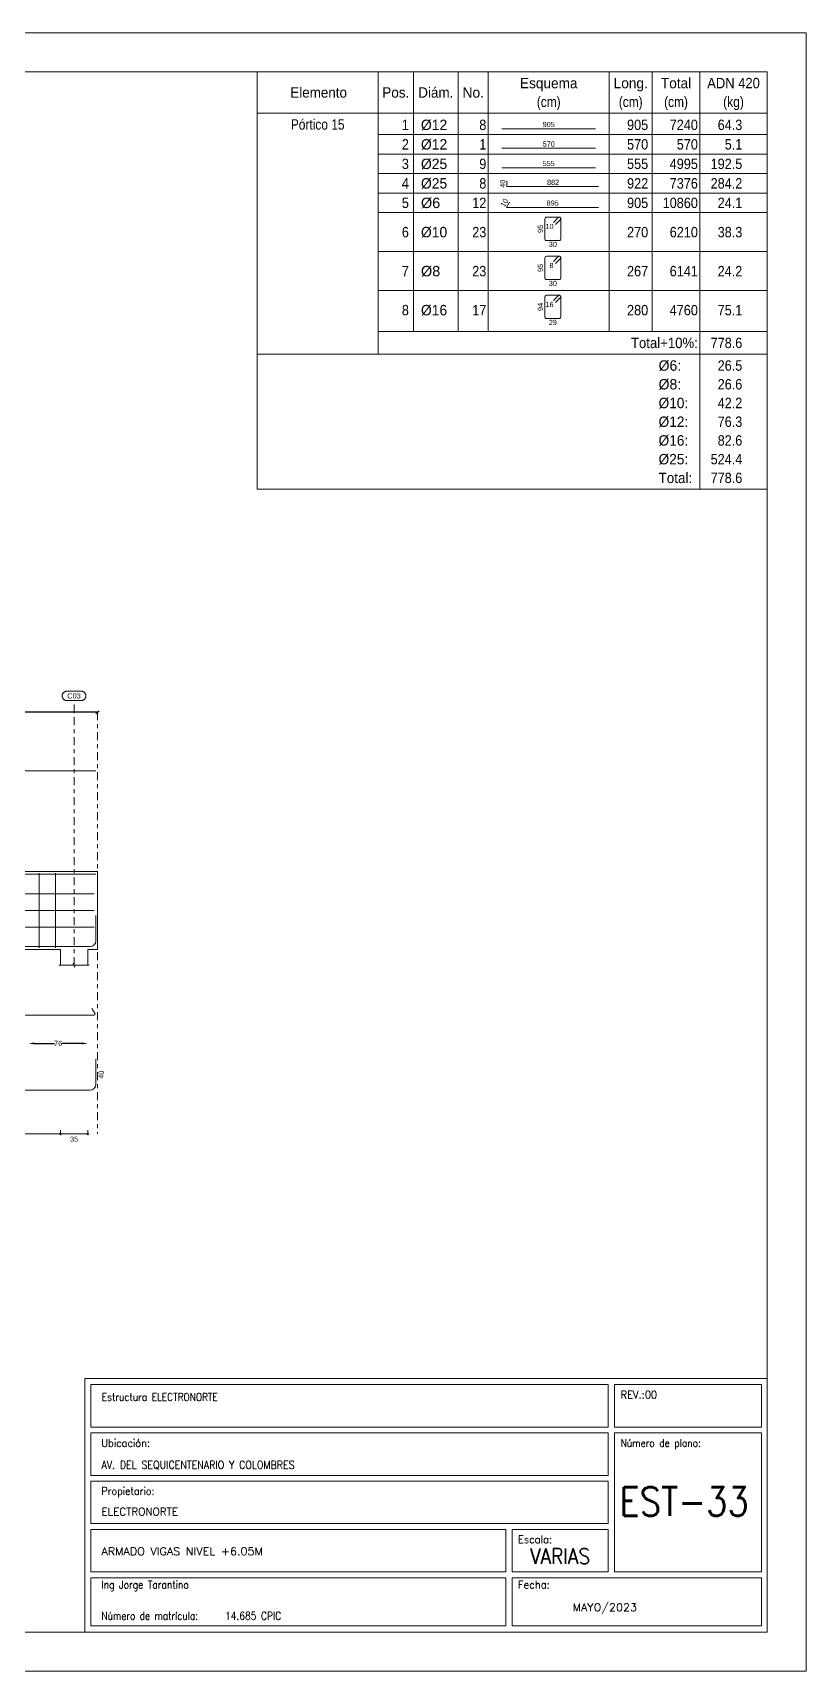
# Model space of a CAD drawing. Header units: millimetres. Extents: x 3 to 479, y -191 to 120.
# Drawn here: x 275.82 to 295.65, y -31.85 to 10.15 of the extents above; entities that cross this region are included whole.
import ezdxf
from ezdxf.enums import TextEntityAlignment as Align

# ---------------------------------------------------------------- set-up
doc = ezdxf.new("R2010")
doc.units = ezdxf.units.MM
doc.linetypes.add('CYPE_RAYAPUNTO', pattern=[0.4125, 0.2025, -0.105, 0, -0.105])
for name, color, linetype, lineweight in [('ALZ_CONT_NUDOS', 122, 'Continuous', 9), ('ALZ_CONT_VIG_HORMIGON', 2, 'Continuous', 9), ('ALZ_COT_COT_ANCLAJES', 3, 'Continuous', 0), ('ALZ_COT_COT_ARM', 3, 'Continuous', 0), ('ALZ_COT_COT_EST', 3, 'Continuous', 0), ('ALZ_COT_COT_LIN_APOYOS', 2, 'CYPE_RAYAPUNTO', 0), ('ALZ_COT_LONGITUD_PROYECTADA', 122, 'Continuous', 0), ('ALZ_COT_TEXTOS_ESTRIBOS', 122, 'Continuous', 0), ('ALZ_REF_COT_LIN_AUX_COTA', 2, 'CYPE_RAYAPUNTO', 9), ('ALZ_REF_REF_REFERENCIA', 3, 'Continuous', 9), ('ALZ_REF_TEXTO_REF_REFERENCIA', 3, 'Continuous', 9), ('ARM_LONGITUDINAL_Ø12', 171, 'Continuous', 9), ('ARM_LONGITUDINAL_Ø25', 20, 'Continuous', 9), ('ARM_LONGITUDINAL_Ø6', 151, 'Continuous', 9), ('ARM_TRANSVERSAL_Ø10', 103, 'Continuous', 9), ('CYPE', 7, 'Continuous', 0), ('DESPIECES_TABLA', 7, 'Continuous', 9), ('RECUAD_LIMITES', 2, 'Continuous', 0), ('RECUAD_MARCO', 1, 'Continuous', 20), ('TABLAS', 1, 'Continuous', 9), ('TEXTO_TABLAS', 1, 'Continuous', 0), ('TEXTOS_COTAS_DESPIECES_TABLA', 1, 'Continuous', 0)]:
    doc.layers.add(name, color=color, linetype=linetype, lineweight=lineweight)
doc.styles.add('CYPETXT', font='romans__.ttf', dxfattribs={"height": 0.2})
doc.styles.add('CYPETXT_0.2_romans', font='arial.ttf', dxfattribs={"height": 0.133333})
doc.styles.add('CYPETXT_romans', font='arial.ttf', dxfattribs={"height": 0.2})
doc.dimstyles.new('cype_arrow', dxfattribs={"dimtxt": 0.18, "dimasz": 0.15, "dimexe": 0.05, "dimexo": 0.05, "dimgap": 0, "dimtad": 0, "dimdec": 4, "dimzin": 0, "dimdsep": 46, "dimtxsty": 'CYPETXT_0.2_romans', "dimcen": 0.09, "dimadec": 0, "dimazin": 0, "dimtfac": 1, "dimtdec": 4, "dimtofl": 0, "dimtmove": 2, "dimatfit": 3, "dimfxl": 1, "dimtolj": 1, "dimtzin": 0, "dimarcsym": 0})
doc.dimstyles.new('cype_oblique', dxfattribs={"dimtxt": 0.18, "dimasz": 0.18, "dimexe": 0.05, "dimexo": 0.05, "dimgap": 0, "dimtad": 0, "dimdec": 4, "dimzin": 0, "dimdsep": 46, "dimtxsty": 'CYPETXT_0.2_romans', "dimblk": 'OBLIQUE', "dimtsz": 0.04, "dimcen": 0.09, "dimadec": 0, "dimazin": 0, "dimtfac": 1, "dimtdec": 4, "dimtofl": 0, "dimtmove": 2, "dimatfit": 3, "dimfxl": 1, "dimtolj": 1, "dimtzin": 0, "dimarcsym": 0})

# ---------------------------------------------------------------- blocks, each defined once
blk = doc.blocks.new('*D992')
at = {"layer": 'ALZ_COT_LONGITUD_PROYECTADA', "color": 0, "lineweight": -2, "transparency": 16777216}
for p, q in [((260.12, -7.306), (260.2, -7.226)), ((260.16, -7.266), (268.646, -7.266)), ((277.48, -7.266), (268.993, -7.266)), ((277.44, -7.306), (277.52, -7.226))]:
    blk.add_line(p, q, dxfattribs=at)
at = {"layer": 'Defpoints', "color": 0, "transparency": 16777216}
for p in [(260.16, -7.266), (260.16, -7.266), (277.48, -7.266)]:
    blk.add_point(p, dxfattribs=at)
at = {"layer": 'ALZ_COT_LONGITUD_PROYECTADA', "color": 0, "transparency": 16777216, "insert": (268.82, -7.266), "char_height": 0.1333, "attachment_point": 5, "style": 'CYPETXT_0.2_romans'}
blk.add_mtext('\\A1;8.66', dxfattribs=at)
blk = doc.blocks.new('_OBLIQUE')
at = {"color": 0, "linetype": 'ByBlock', "lineweight": -2}
blk.add_line((-0.5, -0.5), (0.5, 0.5), dxfattribs=at)
blk = doc.blocks.new('*D996')
at = {"layer": 'ALZ_COT_COT_ARM', "color": 0, "lineweight": -2, "transparency": 16777216}
for p, q in [((275.863, -15.755), (276.376, -15.755)), ((277.08, -15.755), (276.566, -15.755))]:
    blk.add_line(p, q, dxfattribs=at)
at = {"layer": 'ALZ_COT_COT_ARM', "color": 0, "transparency": 16777216}
for points in [[(275.863, -15.73), (275.863, -15.78), (275.713, -15.755)], [(277.08, -15.73), (277.08, -15.78), (277.23, -15.755)]]:
    blk.add_solid(points, dxfattribs=at)
at = {"layer": 'Defpoints', "color": 0, "transparency": 16777216}
for p in [(275.713, -15.755), (277.23, -15.755), (277.23, -15.755)]:
    blk.add_point(p, dxfattribs=at)
at = {"layer": 'ALZ_COT_COT_ARM', "color": 0, "transparency": 16777216, "insert": (276.471, -15.755), "char_height": 0.1333, "attachment_point": 5, "style": 'CYPETXT_0.2_romans'}
blk.add_mtext('\\A1;76', dxfattribs=at)

msp = doc.modelspace()

# ---------------------------------------------------------------- linework, layer by layer
at = {"layer": 'ALZ_CONT_NUDOS'}
for p, q in [((276.52951, -13.34677), (276.52951, -13.74677)), ((277.22951, -13.34677), (277.22951, -13.74677))]:
    msp.add_line(p, q, dxfattribs=at)
for points in [[(276.52951, -11.34677), (277.22951, -11.34677), (277.47951, -11.34677), (277.47951, -13.34677), (277.22951, -13.34677)], [(276.48951, -13.74677), (276.84951, -13.74677), (276.86451, -13.69677), (276.89451, -13.79677), (276.90951, -13.74677), (277.26951, -13.74677)]]:
    msp.add_lwpolyline(points, dxfattribs=at)
at = {"layer": 'ALZ_CONT_VIG_HORMIGON'}
for p, q in [((260.55951, -11.34677), (276.52951, -11.34677)), ((260.55951, -13.34677), (276.52951, -13.34677))]:
    msp.add_line(p, q, dxfattribs=at)
at = {"layer": 'ALZ_COT_COT_EST'}
msp.add_line((276.52951, -18.07609), (276.52951, -17.97609), dxfattribs=at)
for points in [[(273.33551, -18.07609), (276.52951, -18.07609), (276.52951, -17.97609)], [(276.52951, -18.07609), (277.22951, -18.07609), (277.22951, -17.97609)]]:
    msp.add_lwpolyline(points, dxfattribs=at)
for centre in [(276.52951, -18.07609), (276.52951, -18.07609), (277.22951, -18.07609)]:
    msp.add_circle(centre, 0.02, dxfattribs=at)
at = {"layer": 'ALZ_COT_COT_LIN_APOYOS'}
msp.add_line((277.47951, -7.26586), (277.47951, -18.07609), dxfattribs=at)
at = {"layer": 'ALZ_REF_COT_LIN_AUX_COTA'}
for p, q in [((276.87951, -7.26586), (276.87951, -6.96586)), ((276.87951, -13.74677), (276.87951, -7.26586))]:
    msp.add_line(p, q, dxfattribs=at)
at = {"layer": 'ALZ_REF_REF_REFERENCIA'}
msp.add_lwpolyline([(277.06351, -6.72586), (277.07152, -6.72613), (277.0795, -6.72693), (277.08741, -6.72827), (277.09521, -6.73013), (277.10287, -6.7325), (277.11035, -6.73539), (277.11763, -6.73876), (277.12466, -6.74262), (277.13142, -6.74693), (277.13788, -6.75169), (277.144, -6.75687), (277.14976, -6.76244), (277.15514, -6.76839), (277.16011, -6.77468), (277.16465, -6.78129), (277.16874, -6.78819), (277.17236, -6.79535), (277.17549, -6.80273), (277.17812, -6.81031), (277.18024, -6.81805), (277.18183, -6.8259), (277.1829, -6.83385), (277.18344, -6.84185), (277.18344, -6.84987), (277.1829, -6.85788), (277.18183, -6.86582), (277.18024, -6.87368), (277.17812, -6.88142), (277.17549, -6.88899), (277.17236, -6.89638), (277.16874, -6.90353), (277.16465, -6.91043), (277.16011, -6.91705), (277.15514, -6.92334), (277.14976, -6.92929), (277.144, -6.93486), (277.13788, -6.94004), (277.13142, -6.9448), (277.12466, -6.94911), (277.11763, -6.95297), (277.11035, -6.95634), (277.10287, -6.95922), (277.09521, -6.9616), (277.08741, -6.96346), (277.0795, -6.96479), (277.07152, -6.9656), (277.06351, -6.96586), (276.69551, -6.96586), (276.68749, -6.9656), (276.67951, -6.96479), (276.6716, -6.96346), (276.6638, -6.9616), (276.65614, -6.95922), (276.64866, -6.95634), (276.64138, -6.95297), (276.63435, -6.94911), (276.62759, -6.9448), (276.62114, -6.94004), (276.61501, -6.93486), (276.60925, -6.92929), (276.60387, -6.92334), (276.5989, -6.91705), (276.59436, -6.91043), (276.59027, -6.90353), (276.58665, -6.89638), (276.58352, -6.88899), (276.58089, -6.88142), (276.57877, -6.87368), (276.57718, -6.86582), (276.57611, -6.85788), (276.57557, -6.84987), (276.57557, -6.84185), (276.57611, -6.83385), (276.57718, -6.8259), (276.57877, -6.81805), (276.58089, -6.81031), (276.58352, -6.80273), (276.58665, -6.79535), (276.59027, -6.78819), (276.59436, -6.78129), (276.5989, -6.77468), (276.60387, -6.76839), (276.60925, -6.76244), (276.61501, -6.75687), (276.62114, -6.75169), (276.62759, -6.74693), (276.63435, -6.74262), (276.64138, -6.73876), (276.64866, -6.73539), (276.65614, -6.7325), (276.6638, -6.73013), (276.6716, -6.72827), (276.67951, -6.72693), (276.68749, -6.72613), (276.69551, -6.72586), (277.06351, -6.72586)], close=True, dxfattribs=at)
at = {"layer": 'ARM_LONGITUDINAL_Ø12'}
for points in [[(277.43951, -8.76946), (259.33951, -8.76946)], [(277.43951, -11.41877), (259.33951, -11.41877)]]:
    msp.add_lwpolyline(points, dxfattribs=at)
at = {"layer": 'ARM_LONGITUDINAL_Ø25'}
for points in [[(277.43951, -12.47477), (277.43951, -13.12477), (277.42809, -13.18218), (277.39557, -13.23084), (277.34691, -13.26335), (277.28951, -13.27477), (259.79951, -13.27477)], [(277.43951, -16.15609), (277.43951, -16.80609), (277.42809, -16.86349), (277.39557, -16.91215), (277.34691, -16.94467), (277.28951, -16.95609), (259.79951, -16.95609)]]:
    msp.add_lwpolyline(points, dxfattribs=at)
at = {"layer": 'ARM_LONGITUDINAL_Ø6'}
for points in [[(259.53951, -11.91744), (277.39794, -11.91744)], [(259.53951, -12.34677), (277.39794, -12.34677)], [(259.53951, -12.77611), (277.39794, -12.77611)], [(259.53951, -15.03491), (277.39794, -15.03491), (277.409, -15.02563), (277.41621, -15.01313), (277.41872, -14.99891), (277.33951, -14.8617)]]:
    msp.add_lwpolyline(points, dxfattribs=at)
at = {"layer": 'ARM_TRANSVERSAL_Ø10'}
for p, q in [((275.98251, -11.38677), (275.98251, -13.30677)), ((276.40251, -11.38677), (276.40251, -13.30677))]:
    msp.add_line(p, q, dxfattribs=at)
at = {"layer": 'CYPE', "color": 1}
for points in [[(277.15251, -30.84816), (294.65251, -30.84816), (294.65251, -24.34816), (277.15251, -24.34816), (277.15251, -30.84816)], [(277.31251, -25.58816), (290.57251, -25.58816), (290.57251, -24.49816), (277.31251, -24.49816), (277.31251, -25.58816)], [(290.73251, -25.58816), (294.50251, -25.58816), (294.50251, -24.49816), (290.73251, -24.49816), (290.73251, -25.58816)], [(277.31251, -26.82816), (290.57251, -26.82816), (290.57251, -25.73816), (277.31251, -25.73816), (277.31251, -26.82816)], [(290.73251, -29.29816), (294.50251, -29.29816), (294.50251, -25.73816), (290.73251, -25.73816), (290.73251, -29.29816)], [(277.31251, -28.05816), (290.57251, -28.05816), (290.57251, -26.97816), (277.31251, -26.97816), (277.31251, -28.05816)], [(277.31251, -29.29816), (287.95251, -29.29816), (287.95251, -28.21816), (277.31251, -28.21816), (277.31251, -29.29816)], [(288.11251, -29.29816), (290.57251, -29.29816), (290.57251, -28.21816), (288.11251, -28.21816), (288.11251, -29.29816)], [(277.31251, -30.68816), (287.95251, -30.68816), (287.95251, -29.45816), (277.31251, -29.45816), (277.31251, -30.68816)], [(288.11251, -30.68816), (294.50251, -30.68816), (294.50251, -29.45816), (288.11251, -29.45816), (288.11251, -30.68816)]]:
    msp.add_lwpolyline(points, close=True, dxfattribs=at)
at = {"layer": 'DESPIECES_TABLA'}
for points in [[(287.85051, 7.68984), (290.25051, 7.68984)], [(287.85051, 7.18984), (290.25051, 7.18984)], [(287.85051, 6.68984), (290.25051, 6.68984)], [(287.97933, 6.35903), (287.97933, 6.20903), (290.32431, 6.20903)], [(288.04565, 5.80527), (287.97065, 5.67536), (290.32471, 5.67536)], [(289.22398, 5.23657), (289.34619, 5.35879), (289.35092, 5.36455), (289.35443, 5.37112), (289.35659, 5.37825), (289.35732, 5.38567), (289.35659, 5.39309), (289.35443, 5.40022), (289.35092, 5.4068), (289.34619, 5.41256), (289.34043, 5.41729), (289.33385, 5.4208), (289.32672, 5.42296), (289.3193, 5.42369), (288.99183, 5.42369), (288.97728, 5.4208), (288.96494, 5.41256), (288.9567, 5.40022), (288.95381, 5.38567), (288.95381, 4.86172), (288.9567, 4.84717), (288.96494, 4.83483), (288.97728, 4.82659), (288.99183, 4.82369), (289.3193, 4.82369), (289.33385, 4.82659), (289.34619, 4.83483), (289.35443, 4.84717), (289.35732, 4.86172), (289.35732, 5.38567), (289.35659, 5.39309), (289.35443, 5.40022), (289.35092, 5.4068), (289.34619, 5.41256), (289.34043, 5.41729), (289.33385, 5.4208), (289.32672, 5.42296), (289.3193, 5.42369), (289.31188, 5.42296), (289.30475, 5.4208), (289.29818, 5.41729), (289.29242, 5.41256), (289.1702, 5.29035)], [(289.2238, 4.2362), (289.34624, 4.35863), (289.35098, 4.36441), (289.3545, 4.37099), (289.35666, 4.37814), (289.3574, 4.38557), (289.35666, 4.393), (289.3545, 4.40015), (289.35098, 4.40673), (289.34624, 4.4125), (289.34047, 4.41724), (289.33388, 4.42076), (289.32674, 4.42293), (289.3193, 4.42366), (288.99192, 4.42366), (288.97734, 4.42076), (288.96498, 4.4125), (288.95673, 4.40015), (288.95383, 4.38557), (288.95383, 3.86175), (288.95673, 3.84718), (288.96498, 3.83482), (288.97734, 3.82656), (288.99192, 3.82366), (289.3193, 3.82366), (289.33388, 3.82656), (289.34624, 3.83482), (289.3545, 3.84718), (289.3574, 3.86175), (289.3574, 4.38557), (289.35666, 4.393), (289.3545, 4.40015), (289.35098, 4.40673), (289.34624, 4.4125), (289.34047, 4.41724), (289.33388, 4.42076), (289.32674, 4.42293), (289.3193, 4.42366), (289.31187, 4.42293), (289.30473, 4.42076), (289.29814, 4.41724), (289.29237, 4.4125), (289.16993, 4.29007)], [(289.2245, 3.23771), (289.34603, 3.35924), (289.35073, 3.36497), (289.35423, 3.37151), (289.35638, 3.3786), (289.35711, 3.38598), (289.35638, 3.39336), (289.35423, 3.40045), (289.35073, 3.40699), (289.34603, 3.41272), (289.3403, 3.41742), (289.33376, 3.42092), (289.32667, 3.42307), (289.31929, 3.42379), (288.99156, 3.42379), (288.97709, 3.42092), (288.96482, 3.41272), (288.95663, 3.40045), (288.95375, 3.38598), (288.95375, 2.86161), (288.95663, 2.84714), (288.96482, 2.83487), (288.97709, 2.82667), (288.99156, 2.82379), (289.31929, 2.82379), (289.33376, 2.82667), (289.34603, 2.83487), (289.35423, 2.84714), (289.35711, 2.86161), (289.35711, 3.38598), (289.35638, 3.39336), (289.35423, 3.40045), (289.35073, 3.40699), (289.34603, 3.41272), (289.3403, 3.41742), (289.33376, 3.42092), (289.32667, 3.42307), (289.31929, 3.42379), (289.31192, 3.42307), (289.30482, 3.42092), (289.29829, 3.41742), (289.29256, 3.41272), (289.17102, 3.29118)]]:
    msp.add_lwpolyline(points, dxfattribs=at)
at = {"layer": 'RECUAD_LIMITES'}
msp.add_lwpolyline([(236.25251, -31.84816), (295.65251, -31.84816), (295.65251, 10.15184), (236.25251, 10.15184), (236.25251, -31.84816)], close=True, dxfattribs=at)
at = {"layer": 'RECUAD_MARCO'}
msp.add_lwpolyline([(238.75251, -30.84816), (294.65251, -30.84816), (294.65251, 9.15184), (238.75251, 9.15184), (238.75251, -30.84816)], close=True, dxfattribs=at)
at = {"layer": 'TABLAS'}
for p, q in [((281.57651, 8.04184), (281.57651, 9.15184)), ((281.57651, 9.15184), (294.65251, 9.15184)), ((284.67651, 8.04184), (284.67651, 9.15184)), ((285.58051, 8.04184), (285.58051, 9.15184)), ((286.72851, 8.04184), (286.72851, 9.15184)), ((287.50051, 8.04184), (287.50051, 9.15184)), ((290.60051, 8.04184), (290.60051, 9.15184)), ((291.70451, 8.04184), (291.70451, 9.15184)), ((292.92451, 8.04184), (292.92451, 9.15184)), ((294.65251, 8.04184), (294.65251, 9.15184)), ((281.57651, 8.09184), (294.65251, 8.09184)), ((281.57651, 1.96184), (281.57651, 8.04184)), ((284.67651, 1.96184), (284.67651, 8.04184)), ((285.58051, 2.49184), (285.58051, 8.04184)), ((286.72851, 2.49184), (286.72851, 8.04184)), ((287.50051, 2.49184), (287.50051, 8.04184)), ((290.60051, 2.49184), (290.60051, 8.04184)), ((291.70451, 2.49184), (291.70451, 8.04184)), ((292.92451, 1.96184), (292.92451, 8.04184)), ((294.65251, 1.96184), (294.65251, 8.04184)), ((284.67651, 2.49184), (294.65251, 2.49184)), ((281.57651, 1.86184), (281.57651, 1.96184)), ((281.57651, 1.91184), (294.65251, 1.91184)), ((281.57651, 1.38184), (281.57651, 1.86184)), ((284.67651, 1.91184), (284.67651, 1.96184)), ((292.92451, 1.86184), (292.92451, 1.96184)), ((292.92451, 1.38184), (292.92451, 1.86184)), ((294.65251, 1.86184), (294.65251, 1.96184)), ((294.65251, 1.38184), (294.65251, 1.86184)), ((281.57651, 0.90184), (281.57651, 1.38184)), ((292.92451, 0.90184), (292.92451, 1.38184)), ((294.65251, 0.90184), (294.65251, 1.38184)), ((281.57651, 0.42184), (281.57651, 0.90184)), ((292.92451, 0.42184), (292.92451, 0.90184)), ((294.65251, 0.42184), (294.65251, 0.90184)), ((281.57651, -0.05816), (281.57651, 0.42184)), ((292.92451, -0.05816), (292.92451, 0.42184)), ((294.65251, -0.05816), (294.65251, 0.42184)), ((281.57651, -0.53816), (281.57651, -0.05816)), ((292.92451, -0.53816), (292.92451, -0.05816)), ((294.65251, -0.53816), (294.65251, -0.05816)), ((281.57651, -1.01816), (281.57651, -0.53816)), ((292.92451, -1.01816), (292.92451, -0.53816)), ((294.65251, -1.01816), (294.65251, -0.53816)), ((281.57651, -1.54816), (281.57651, -1.01816)), ((292.92451, -1.54816), (292.92451, -1.01816)), ((294.65251, -1.54816), (294.65251, -1.01816)), ((281.57651, -1.54816), (294.65251, -1.54816))]:
    msp.add_line(p, q, dxfattribs=at)
at = {"layer": 'TEXTO_TABLAS'}
for p, q in [((284.67651, 7.54184), (294.65251, 7.54184)), ((284.67651, 7.04184), (294.65251, 7.04184)), ((284.67651, 6.54184), (294.65251, 6.54184)), ((284.67651, 6.04184), (294.65251, 6.04184)), ((284.67651, 5.54184), (294.65251, 5.54184)), ((284.67651, 4.54184), (294.65251, 4.54184)), ((284.67651, 3.54184), (294.65251, 3.54184))]:
    msp.add_line(p, q, dxfattribs=at)

# ---------------------------------------------------------------- texts
at = {"layer": 'ALZ_COT_COT_ANCLAJES', "style": 'CYPETXT_romans', "width": 0.872274}
msp.add_text('40', height=0.133333, rotation=90, dxfattribs=at).set_placement((277.50617, -16.55609), align=Align.TOP_CENTER)
at = {"layer": 'ALZ_COT_TEXTOS_ESTRIBOS', "style": 'CYPETXT_romans', "width": 0.872274}
msp.add_text('35', height=0.133333, dxfattribs=at).set_placement((276.87951, -18.14275), align=Align.TOP_CENTER)
at = {"layer": 'ALZ_REF_TEXTO_REF_REFERENCIA', "style": 'CYPETXT_romans', "width": 0.8832}
msp.add_text('C03', height=0.133333, dxfattribs=at).set_placement((276.87951, -6.84586), align=Align.MIDDLE_CENTER)
at = {"layer": 'CYPE', "color": 5, "style": 'CYPETXT'}
for s, width, p in [('Estructura ELECTRONORTE', 0.842437, (277.59251, -24.91816)), ('AV. DEL SEQUICENTENARIO Y COLOMBRES', 0.887423, (277.58251, -26.65816)), ('ELECTRONORTE', 0.974409, (277.58251, -27.85816)), ('ARMADO VIGAS NIVEL +6.05M', 1.047361, (277.58251, -28.87253)), ('Ing Jorge Tarantino', 0.851105, (277.58251, -29.72816)), ('MAYO/2023', 1.047361, (289.66251, -30.30816)), ('14.685 CPIC', 0.851936, (280.75251, -30.52816))]:
    msp.add_text(s, height=0.2, dxfattribs=dict(at, width=width)).set_placement(p)
at = {"layer": 'CYPE', "color": 4, "style": 'CYPETXT'}
for s, width, p in [('REV.:00', 0.927655, (290.89251, -24.85816)), ('Ubicación:', 0.90604, (277.58251, -26.09816)), ('Número de plano:', 0.844847, (290.89251, -26.09816)), ('Propietario:', 0.885908, (277.58251, -27.32816)), ('Escala:', 0.925891, (288.26251, -28.56816)), ('Fecha:', 0.933698, (288.26251, -29.72816)), ('Número de matrícula:', 0.83516, (277.58251, -30.52816))]:
    msp.add_text(s, height=0.2, dxfattribs=dict(at, width=width)).set_placement(p)
at = {"layer": 'CYPE', "color": 5, "style": 'CYPETXT'}
for s, height, width, p in [('EST-33', 0.733333, 0.872274, (292.52251, -27.86149)), ('VARIAS', 0.4, 0.869965, (289.34251, -29.09816))]:
    msp.add_text(s, height=height, dxfattribs=dict(at, width=width)).set_placement(p, align=Align.CENTER)
at = {"layer": 'TEXTO_TABLAS', "style": 'CYPETXT_romans'}
for s, width, p in [('Esquema', 0.93681, (289.05051, 8.86184)), ('Long.', 0.9375, (291.15251, 8.86184)), ('Total', 0.935673, (292.31451, 8.86184)), ('ADN 420', 0.893197, (293.78851, 8.86184)), ('Elemento', 0.923378, (283.15151, 8.62184)), ('Pos.', 0.930268, (285.12851, 8.62184)), ('Diám.', 0.924488, (286.15451, 8.62184)), ('No.', 0.948905, (287.11451, 8.62184)), ('(cm)', 0.819001, (289.05051, 8.38184)), ('(cm)', 0.819001, (291.15251, 8.38184)), ('(cm)', 0.819001, (292.31451, 8.38184)), ('(kg)', 0.827954, (293.78851, 8.38184)), ('Pórtico 15', 0.820327, (283.12651, 7.80184))]:
    msp.add_text(s, height=0.266667, dxfattribs=dict(at, width=width)).set_placement(p, align=Align.MIDDLE_CENTER)
for s, height, width, p in [('1', 0.26667, 0.872274, (285.46451, 7.79184)), ('8', 0.26667, 0.872274, (287.45051, 7.79184)), ('905', 0.266667, 0.872274, (291.60051, 7.79184)), ('7240', 0.266667, 0.872274, (292.87451, 7.79184)), ('64.3', 0.266667, 0.869308, (294.01251, 7.79184)), ('2', 0.26667, 0.872274, (285.46451, 7.29184)), ('1', 0.26667, 0.872274, (287.45051, 7.29184)), ('570', 0.266667, 0.872274, (291.60051, 7.29184)), ('570', 0.266667, 0.872274, (292.87451, 7.29184)), ('5.1', 0.266667, 0.868127, (294.01251, 7.29184)), ('3', 0.26667, 0.872274, (285.46451, 6.79184)), ('9', 0.26667, 0.872274, (287.45051, 6.79184)), ('555', 0.266667, 0.872274, (291.60051, 6.79184)), ('4995', 0.266667, 0.872274, (292.87451, 6.79184)), ('192.5', 0.266667, 0.869965, (294.01251, 6.79184)), ('4', 0.26667, 0.872274, (285.46451, 6.29184)), ('8', 0.26667, 0.872274, (287.45051, 6.29184)), ('922', 0.266667, 0.872274, (291.60051, 6.29184)), ('7376', 0.266667, 0.872274, (292.87451, 6.29184)), ('284.2', 0.266667, 0.869965, (294.01251, 6.29184)), ('5', 0.26667, 0.872274, (285.46451, 5.79184)), ('12', 0.266667, 0.872274, (287.45051, 5.79184)), ('905', 0.266667, 0.872274, (291.60051, 5.79184)), ('10860', 0.266667, 0.872274, (292.87451, 5.79184)), ('24.1', 0.266667, 0.869308, (294.01251, 5.79184)), ('6', 0.26667, 0.872274, (285.46451, 5.04184)), ('23', 0.266667, 0.872274, (287.45051, 5.04184)), ('270', 0.266667, 0.872274, (291.60051, 5.04184)), ('6210', 0.266667, 0.872274, (292.87451, 5.04184)), ('38.3', 0.266667, 0.869308, (294.01251, 5.04184)), ('7', 0.26667, 0.872274, (285.46451, 4.04184)), ('23', 0.266667, 0.872274, (287.45051, 4.04184)), ('267', 0.266667, 0.872274, (291.60051, 4.04184)), ('6141', 0.266667, 0.872274, (292.87451, 4.04184)), ('24.2', 0.266667, 0.869308, (294.01251, 4.04184)), ('8', 0.26667, 0.872274, (285.46451, 3.04184)), ('17', 0.266667, 0.872274, (287.45051, 3.04184)), ('280', 0.266667, 0.872274, (291.60051, 3.04184)), ('4760', 0.266667, 0.872274, (292.87451, 3.04184)), ('75.1', 0.266667, 0.869308, (294.01251, 3.04184)), ('Total+10%:', 0.266667, 0.906671, (292.87451, 2.20184)), ('778.6', 0.266667, 0.869965, (294.01251, 2.20184)), ('26.5', 0.266667, 0.869308, (294.01251, 1.62184)), ('26.6', 0.266667, 0.869308, (294.01251, 1.14184)), ('42.2', 0.266667, 0.869308, (294.01251, 0.66184)), ('76.3', 0.266667, 0.869308, (294.01251, 0.18184)), ('82.6', 0.266667, 0.869308, (294.01251, -0.29816)), ('524.4', 0.266667, 0.869965, (294.01251, -0.77816)), ('778.6', 0.266667, 0.869965, (294.01251, -1.25816))]:
    msp.add_text(s, height=height, dxfattribs=dict(at, width=width)).set_placement(p, align=Align.MIDDLE_RIGHT)
for s, width, p in [('%%c12', 0.955414, (285.77451, 7.79184)), ('%%c12', 0.955414, (285.77451, 7.29184)), ('%%c25', 0.955414, (285.77451, 6.79184)), ('%%c25', 0.955414, (285.77451, 6.29184)), ('%%c6', 0.99505, (285.77451, 5.79184)), ('%%c10', 0.955414, (285.77451, 5.04184)), ('%%c8', 0.99505, (285.77451, 4.04184)), ('%%c16', 0.955414, (285.77451, 3.04184)), ('%%c6:', 0.966972, (291.86651, 1.62184)), ('%%c8:', 0.966972, (291.86651, 1.14184)), ('%%c10:', 0.940736, (291.86651, 0.66184)), ('%%c12:', 0.940736, (291.86651, 0.18184)), ('%%c16:', 0.940736, (291.86651, -0.29816)), ('%%c25:', 0.940736, (291.86651, -0.77816)), ('Total:', 0.925563, (291.86651, -1.25816))]:
    msp.add_text(s, height=0.266667, dxfattribs=dict(at, width=width)).set_placement(p, align=Align.MIDDLE_LEFT)
at = {"layer": 'TEXTOS_COTAS_DESPIECES_TABLA', "style": 'CYPETXT_romans', "width": 0.872274}
for s, p in [('905', (289.05051, 7.73384)), ('570', (289.05051, 7.23384)), ('555', (289.05051, 6.73384)), ('882', (289.16179, 6.25165)), ('895', (289.15042, 5.71842))]:
    msp.add_text(s, height=0.133333, dxfattribs=at).set_placement(p, align=Align.CENTER)
for s, rotation, p in [('40', 90, (287.93671, 6.28403)), ('10', 60.00071, (287.97087, 5.76184)), ('95', 90, (288.90369, 5.12369)), ('95', 90, (288.90361, 4.12366)), ('94', 90, (288.9039, 3.12379))]:
    msp.add_text(s, height=0.133333, rotation=rotation, dxfattribs=at).set_placement(p, align=Align.CENTER)
for s, height, p in [('10', 0.133333, (289.17398, 5.18657)), ('8', 0.13333, (289.1738, 4.1862)), ('16', 0.133333, (289.1745, 3.18771))]:
    msp.add_text(s, height=height, dxfattribs=at).set_placement(p, align=Align.MIDDLE_RIGHT)
for s, p in [('30', (289.15557, 4.79332)), ('30', (289.15561, 3.79336)), ('29', (289.15543, 2.79322))]:
    msp.add_text(s, height=0.133333, dxfattribs=at).set_placement(p, align=Align.TOP_CENTER)

# ---------------------------------------------------------------- dimensions: what is measured, and where the dimension line sits
at = {"layer": 'ALZ_COT_COT_ARM'}
dim = msp.add_aligned_dim(p1=(275.71324, -15.75492), p2=(277.22951, -15.75492), distance=0, text='76', dimstyle='cype_arrow', override={"dimexe": 0, "dimexo": 0}, dxfattribs=at)
dim.commit()
dim.dimension.update_dxf_attribs({"geometry": '*D996', "text_midpoint": (276.47137, -15.75492)})
at = {"layer": 'ALZ_COT_LONGITUD_PROYECTADA'}
dim = msp.add_aligned_dim(p1=(277.47951, -7.26586), p2=(260.15951, -7.26586), distance=0, text='8.66', dimstyle='cype_oblique', override={"dimexe": 0, "dimexo": 0}, dxfattribs=at)
dim.commit()
dim.dimension.update_dxf_attribs({"geometry": '*D992', "text_midpoint": (268.81951, -7.26586)})

doc.saveas('drawing.dxf')
